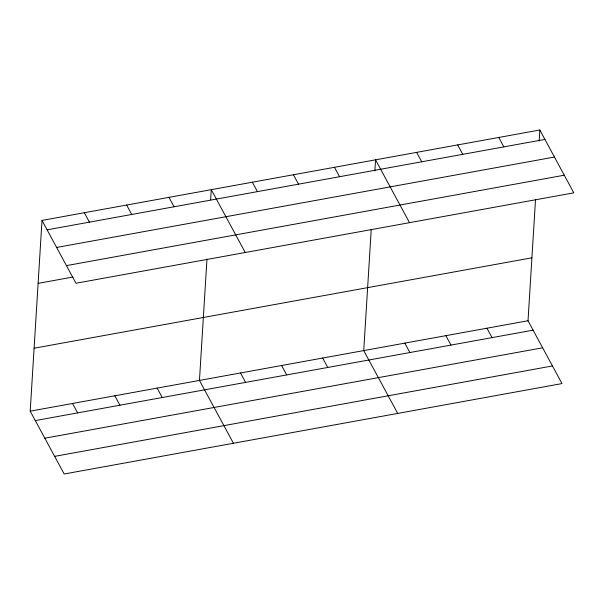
<?xml version="1.0" encoding="UTF-8"?>
<svg xmlns="http://www.w3.org/2000/svg" width="604" height="604" viewBox="0 0 604 604"><rect width="100%" height="100%" fill="white"/><g stroke="black" fill="none" stroke-linecap="round" stroke-linejoin="round"><path stroke-width="0.91" d="M535.529 199.441L528.017 320.754L561.992 383.585L64.175 473.997L30.2 411.165L42.008 220.415L539.825 130.003L573.8 192.835L75.983 283.246L42.008 220.415M206.968 259.108L199.456 380.429L233.431 443.253M210.637 199.856L211.272 189.679L245.239 252.502M371.249 229.271L363.736 350.592L397.711 413.423M374.858 170.947L375.552 159.841L409.52 222.672M539.138 141.117L539.825 130.003M47.104 229.83L544.921 139.418M56.633 247.459L554.449 157.048M66.455 265.617L564.272 175.205M38.112 283.359L73.069 277.017M34.096 348.221L531.913 257.81M30.2 411.165L528.017 320.754M35.289 420.58L533.106 330.169M44.824 438.21L542.641 347.798M54.639 456.367L552.456 365.956M498.761 137.463L503.849 146.878M457.689 144.922L462.777 154.337M416.617 152.382L421.713 161.797M486.945 328.214L492.041 337.628M445.88 335.673L450.969 345.088M334.48 167.3L339.569 176.715M404.808 343.132L409.897 352.547M293.408 174.76L298.497 184.175M252.336 182.219L257.432 191.634M322.664 358.051L327.761 367.466M281.6 365.511L286.689 374.925M168.954 197.357L174.043 206.779M240.528 372.97L245.617 382.385M126.644 205.043L131.732 214.465M84.326 212.729L89.415 222.144M157.146 388.108L162.234 397.53M114.828 395.794L119.917 405.209M72.518 403.48L77.606 412.894"/></g></svg>
